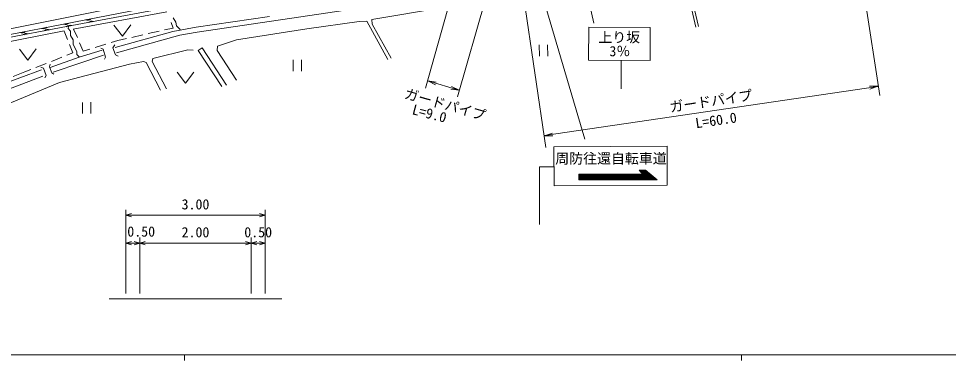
# Model space of a CAD drawing. Units: millimetres, scale not verified. Extents: x 40000 to 680000, y 20000 to 380000.
# Drawn here: x 138257 to 305110, y 204000 to 265238 of the extents above; entities that cross this region are included whole.
import ezdxf
from ezdxf.enums import TextEntityAlignment as Align

# ---------------------------------------------------------------- set-up
doc = ezdxf.new("R2010")
doc.units = ezdxf.units.MM
doc.header["$LTSCALE"] = 1000
for name, color, linetype, lineweight in [('M-BGD', 7, 'Continuous', 13), ('M-BMK-HTXT', 7, 'Continuous', 13), ('M-STR-HTXT', 7, 'Continuous', 13), ('M-STR-STRC', 7, 'Continuous', 13), ('M-TTL-BAND', 7, 'Continuous', 13)]:
    doc.layers.add(name, color=color, linetype=linetype, lineweight=lineweight)
doc.styles.add('ＭＳ ゴシック', font='')
doc.styles.get('ＭＳ ゴシック').set_extended_font_data('MS Gothic')

# ---------------------------------------------------------------- blocks, each defined once
blk = doc.blocks.new('田')
at = {"color": 7, "linetype": 'Continuous', "lineweight": 13}
for p, q in [((-0.75, 1), (-0.75, -1)), ((0.75, -1), (0.75, 1))]:
    blk.add_line(p, q, dxfattribs=at)
blk = doc.blocks.new('畑')
at = {"color": 7, "linetype": 'Continuous', "lineweight": 13}
for p, q in [((-1.5, 1), (0, -1)), ((0, -1), (1.5, 1))]:
    blk.add_line(p, q, dxfattribs=at)

msp = doc.modelspace()

# ---------------------------------------------------------------- linework, layer by layer
at = {"layer": 'M-BGD'}
for p, q in [((257157, 274970), (259782, 263714)), ((260258, 263824), (257664, 275128)), ((136468, 263348), (163660, 268872)), ((164839, 267190), (147150, 263857)), ((148150, 264607), (164484, 267757)), ((170310, 262795), (200186, 267239)), ((201621, 265097), (214135, 267148)), ((164839, 266474), (148057, 263368)), ((165977, 265354), (166481, 264622)), ((170139, 263715), (183307, 265640)), ((130119, 261104), (148150, 264607)), ((147150, 263857), (130255, 260672)), ((147198, 263852), (147165, 263494)), ((165612, 264525), (166003, 263556)), ((165940, 262934), (170139, 263715)), ((166481, 264622), (166612, 263954)), ((166612, 263954), (167279, 263271)), ((189973, 263392), (199348, 264748)), ((199348, 264748), (200764, 264796)), ((200764, 264796), (204500, 257911)), ((201708, 264272), (201621, 265097)), ((205104, 258149), (201708, 264272)), ((130960, 259994), (146423, 263033)), ((146448, 262994), (147039, 261514)), ((147165, 263494), (147556, 262990)), ((147556, 262990), (147572, 262192)), ((147572, 262192), (148028, 261411)), ((148803, 261840), (148139, 263336)), ((155572, 260053), (165940, 262934)), ((155831, 259135), (167169, 262291)), ((160551, 262323), (158600, 261881)), ((163477, 262985), (161526, 262543)), ((166003, 263556), (164452, 263205)), ((167169, 262291), (170310, 262795)), ((177350, 261427), (189973, 263392)), ((147410, 260585), (148001, 259105)), ((148028, 261411), (148028, 260597)), ((148028, 260597), (148711, 259376)), ((149873, 259430), (149209, 260926)), ((153931, 260660), (152017, 260080)), ((156074, 261310), (154888, 260950)), ((155501, 260526), (155176, 260016)), ((157625, 261661), (156074, 261310)), ((173932, 260280), (177350, 261427)), ((148001, 259105), (146939, 258686)), ((148711, 259376), (148695, 258823)), ((148695, 258823), (149118, 258416)), ((149144, 258336), (153262, 259557)), ((153490, 258662), (149421, 257343)), ((151060, 259790), (149873, 259430)), ((153027, 259961), (153450, 259744)), ((153450, 259744), (153874, 258323)), ((155176, 260016), (155621, 258779)), ((155621, 258779), (156152, 258529)), ((162363, 258084), (168646, 259663)), ((168646, 259663), (169590, 259565)), ((170502, 259517), (171185, 260005)), ((174701, 253095), (170502, 259517)), ((171185, 260005), (175580, 253315)), ((173883, 259523), (173932, 260280)), ((177350, 254225), (173883, 259523)), ((143219, 257217), (141359, 256482)), ((143910, 257095), (143795, 256611)), ((143952, 256486), (149144, 258336)), ((146009, 258319), (144149, 257584)), ((149421, 257343), (144441, 255634)), ((149246, 254727), (158160, 257079)), ((153874, 258323), (153657, 257954)), ((158160, 257079), (160667, 257574)), ((160667, 257574), (161162, 257358)), ((161162, 257358), (163700, 252436)), ((162233, 257580), (162363, 258084)), ((164774, 252636), (162233, 257580)), ((132725, 252514), (142390, 256055)), ((139366, 255696), (137270, 254897)), ((140428, 256115), (139366, 255696)), ((142264, 256534), (142708, 256349)), ((142708, 256349), (143186, 255069)), ((143795, 256611), (144229, 255533)), ((144229, 255533), (144576, 255301)), ((142601, 254915), (132873, 251267)), ((135566, 249589), (145625, 253767)), ((143186, 255069), (142947, 254602)), ((145625, 253767), (149246, 254727))]:
    msp.add_line(p, q, dxfattribs=at)
for centre, radius, start, end in [((142746, 264330), 908, 247.59778, 314.39476), ((142819, 263957), 454, 247.59778, 314.39476), ((146673, 265093), 908, 247.59778, 314.39476), ((146745, 264720), 454, 247.59778, 314.39476), ((147446, 263141), 908, 67.26848, 134.07479), ((147376, 263514), 454, 67.26799, 134.07357), ((150601, 265852), 908, 247.51562, 314.3126), ((150673, 265480), 454, 247.51562, 314.3126), ((151377, 263882), 908, 67.27129, 134.06827), ((151306, 264254), 454, 67.27129, 134.06827), ((138820, 263567), 908, 247.59778, 314.39476), ((138892, 263194), 454, 247.59778, 314.39476), ((139584, 261659), 908, 67.2767, 134.07368), ((139514, 262032), 454, 67.2767, 134.07368), ((143515, 262400), 908, 67.2767, 134.07368), ((143445, 262773), 454, 67.2767, 134.07368)]:
    msp.add_arc(centre, radius, start, end, dxfattribs=at)
at = {"layer": 'M-BMK-HTXT'}
msp.add_lwpolyline([(154500, 215000), (157500, 215000), (160000, 215000), (180000, 215000), (182500, 215000), (185500, 215000)], dxfattribs=at)
at = {"layer": 'M-STR-HTXT'}
for p, q in [((286489, 292413), (292798, 251460)), ((220852, 286793), (211293, 252789)), ((217006, 251195), (226235, 283222)), ((226797, 283246), (232853, 242170)), ((211714, 254070), (217281, 252410)), ((211720, 254083), (213219, 253827)), ((211720, 254083), (213055, 253355)), ((217302, 252393), (215793, 252585)), ((217302, 252393), (215937, 253064)), ((292444, 253096), (232636, 244276)), ((292474, 253108), (290954, 253121)), ((292474, 253108), (291032, 252627)), ((232627, 244249), (234075, 244715)), ((232627, 244249), (234148, 244220)), ((157500, 216000), (157500, 231000)), ((157500, 230000), (158500, 230300)), ((182500, 230000), (181500, 230300)), ((182500, 216000), (182500, 231000)), ((157500, 230000), (182500, 230000)), ((157500, 230000), (158500, 229700)), ((182500, 230000), (181500, 229700)), ((157500, 216000), (157500, 226000)), ((157500, 225000), (158500, 225300)), ((160000, 225000), (159000, 225300)), ((160000, 216000), (160000, 226000)), ((160000, 216000), (160000, 226000)), ((160000, 225000), (161000, 225300)), ((180000, 225000), (179000, 225300)), ((180000, 216000), (180000, 226000)), ((180000, 216000), (180000, 226000)), ((180000, 225000), (181000, 225300)), ((182500, 225000), (181500, 225300)), ((182500, 216000), (182500, 226000)), ((157500, 225000), (160000, 225000)), ((157500, 225000), (158500, 224700)), ((160000, 225000), (159000, 224700)), ((160000, 225000), (180000, 225000)), ((160000, 225000), (161000, 224700)), ((180000, 225000), (179000, 224700)), ((180000, 225000), (182500, 225000)), ((180000, 225000), (181000, 224700)), ((182500, 225000), (181500, 224700))]:
    msp.add_line(p, q, dxfattribs=at)
at = {"layer": 'M-STR-STRC'}
for p, q in [((236861, 285528), (241457, 264424)), ((227944, 284042), (239838, 243638)), ((240583, 263716), (240554, 257783)), ((251600, 263662), (240583, 263716)), ((251570, 257729), (251600, 263662)), ((240554, 257783), (251570, 257729)), ((246398, 257731), (246398, 252641)), ((254631, 242391), (234306, 242282)), ((234306, 242282), (234344, 235288)), ((254668, 235397), (254631, 242391)), ((231715, 228348), (231715, 238685)), ((231715, 238685), (234267, 238685)), ((238762, 237367), (238762, 236357)), ((250204, 237367), (238762, 237367)), ((238762, 237278), (238850, 237367)), ((238762, 237137), (238992, 237367)), ((238762, 236995), (239133, 237367)), ((238762, 236854), (239274, 237367)), ((238762, 236713), (239416, 237367)), ((238762, 236571), (239557, 237367)), ((238762, 236430), (239699, 237367)), ((239759, 236357), (238762, 237354)), ((239618, 236357), (238762, 237213)), ((239476, 236357), (238762, 237071)), ((238830, 236357), (239840, 237367)), ((239900, 236357), (238891, 237367)), ((238972, 236357), (239982, 237367)), ((240042, 236357), (239032, 237367)), ((239113, 236357), (240123, 237367)), ((240183, 236357), (239174, 237367)), ((239255, 236357), (240264, 237367)), ((240325, 236357), (239315, 237367)), ((239396, 236357), (240406, 237367)), ((240466, 236357), (239456, 237367)), ((239537, 236357), (240547, 237367)), ((240608, 236357), (239598, 237367)), ((239679, 236357), (240689, 237367)), ((240749, 236357), (239739, 237367)), ((239820, 236357), (240830, 237367)), ((240890, 236357), (239881, 237367)), ((239962, 236357), (240971, 237367)), ((241032, 236357), (240022, 237367)), ((240103, 236357), (241113, 237367)), ((241173, 236357), (240163, 237367)), ((240245, 236357), (241254, 237367)), ((241315, 236357), (240305, 237367)), ((240386, 236357), (241396, 237367)), ((241456, 236357), (240446, 237367)), ((240527, 236357), (241537, 237367)), ((241598, 236357), (240588, 237367)), ((240669, 236357), (241679, 237367)), ((241739, 236357), (240729, 237367)), ((240810, 236357), (241820, 237367)), ((241880, 236357), (240871, 237367)), ((240952, 236357), (241961, 237367)), ((242022, 236357), (241012, 237367)), ((241093, 236357), (242103, 237367)), ((242163, 236357), (241153, 237367)), ((241234, 236357), (242244, 237367)), ((242305, 236357), (241295, 237367)), ((241376, 236357), (242386, 237367)), ((242446, 236357), (241436, 237367)), ((241517, 236357), (242527, 237367)), ((242587, 236357), (241578, 237367)), ((241659, 236357), (242669, 237367)), ((242729, 236357), (241719, 237367)), ((241800, 236357), (242810, 237367)), ((242870, 236357), (241861, 237367)), ((241942, 236357), (242951, 237367)), ((243012, 236357), (242002, 237367)), ((242083, 236357), (243093, 237367)), ((243153, 236357), (242143, 237367)), ((242224, 236357), (243234, 237367)), ((243295, 236357), (242285, 237367)), ((242366, 236357), (243376, 237367)), ((243436, 236357), (242426, 237367)), ((242507, 236357), (243517, 237367)), ((243577, 236357), (242568, 237367)), ((242649, 236357), (243658, 237367)), ((243719, 236357), (242709, 237367)), ((242790, 236357), (243800, 237367)), ((243860, 236357), (242850, 237367)), ((242932, 236357), (243941, 237367)), ((244002, 236357), (242992, 237367)), ((243073, 236357), (244083, 237367)), ((244143, 236357), (243133, 237367)), ((243214, 236357), (244224, 237367)), ((244285, 236357), (243275, 237367)), ((243356, 236357), (244366, 237367)), ((244426, 236357), (243416, 237367)), ((243497, 236357), (244507, 237367)), ((244567, 236357), (243558, 237367)), ((243639, 236357), (244648, 237367)), ((244709, 236357), (243699, 237367)), ((243780, 236357), (244790, 237367)), ((244850, 236357), (243840, 237367)), ((243921, 236357), (244931, 237367)), ((244992, 236357), (243982, 237367)), ((244063, 236357), (245073, 237367)), ((245133, 236357), (244123, 237367)), ((244204, 236357), (245214, 237367)), ((245274, 236357), (244265, 237367)), ((244346, 236357), (245356, 237367)), ((245416, 236357), (244406, 237367)), ((244487, 236357), (245497, 237367)), ((245557, 236357), (244548, 237367)), ((244629, 236357), (245638, 237367)), ((245699, 236357), (244689, 237367)), ((244770, 236357), (245780, 237367)), ((245840, 236357), (244830, 237367)), ((244911, 236357), (245921, 237367)), ((245982, 236357), (244972, 237367)), ((245053, 236357), (246063, 237367)), ((246123, 236357), (245113, 237367)), ((245194, 236357), (246204, 237367)), ((246264, 236357), (245255, 237367)), ((245336, 236357), (246345, 237367)), ((246406, 236357), (245396, 237367)), ((245477, 236357), (246487, 237367)), ((246547, 236357), (245537, 237367)), ((245619, 236357), (246628, 237367)), ((246689, 236357), (245679, 237367)), ((245760, 236357), (246770, 237367)), ((246830, 236357), (245820, 237367)), ((245901, 236357), (246911, 237367)), ((246972, 236357), (245962, 237367)), ((246043, 236357), (247053, 237367)), ((247113, 236357), (246103, 237367)), ((246184, 236357), (247194, 237367)), ((247254, 236357), (246245, 237367)), ((246326, 236357), (247335, 237367)), ((247396, 236357), (246386, 237367)), ((246467, 236357), (247477, 237367)), ((247537, 236357), (246527, 237367)), ((246608, 236357), (247618, 237367)), ((247679, 236357), (246669, 237367)), ((246750, 236357), (247760, 237367)), ((247820, 236357), (246810, 237367)), ((246891, 236357), (247901, 237367)), ((247961, 236357), (246952, 237367)), ((247033, 236357), (248043, 237367)), ((248103, 236357), (247093, 237367)), ((247174, 236357), (248184, 237367)), ((248244, 236357), (247235, 237367)), ((247316, 236357), (248325, 237367)), ((248386, 236357), (247376, 237367)), ((247457, 236357), (248467, 237367)), ((248527, 236357), (247517, 237367)), ((247598, 236357), (248608, 237367)), ((248669, 236357), (247659, 237367)), ((247740, 236357), (248750, 237367)), ((248810, 236357), (247800, 237367)), ((247881, 236357), (248891, 237367)), ((248951, 236357), (247942, 237367)), ((248023, 236357), (249032, 237367)), ((249093, 236357), (248083, 237367)), ((248164, 236357), (249174, 237367)), ((249234, 236357), (248225, 237367)), ((248306, 236357), (249315, 237367)), ((249376, 236357), (248366, 237367)), ((248447, 236357), (249457, 237367)), ((249517, 236357), (248507, 237367)), ((248588, 236357), (249598, 237367)), ((249659, 236357), (248649, 237367)), ((248730, 236357), (249740, 237367)), ((249800, 236357), (248790, 237367)), ((248871, 236357), (249881, 237367)), ((249941, 236357), (248932, 237367)), ((249013, 236357), (250022, 237367)), ((250083, 236357), (249073, 237367)), ((249154, 236357), (250164, 237367)), ((250224, 236357), (249214, 237367)), ((249295, 236357), (250889, 237951)), ((250366, 236357), (249356, 237367)), ((249437, 236357), (250968, 237888)), ((250507, 236357), (249497, 237367)), ((249578, 236357), (251046, 237825)), ((250725, 238083), (249617, 238083)), ((249617, 238083), (250204, 237367)), ((251356, 236357), (249630, 238083)), ((250648, 236357), (249639, 237367)), ((249676, 238011), (249749, 238083)), ((249720, 236357), (251125, 237762)), ((249740, 237933), (249890, 238083)), ((251497, 236357), (249771, 238083)), ((250790, 236357), (249780, 237367)), ((249804, 237855), (250032, 238083)), ((249861, 236357), (251203, 237699)), ((249868, 237778), (250173, 238083)), ((251638, 236357), (249912, 238083)), ((250931, 236357), (249922, 237367)), ((249931, 237700), (250314, 238083)), ((249995, 237622), (250456, 238083)), ((250003, 236357), (251282, 237636)), ((251780, 236357), (250054, 238083)), ((250059, 237544), (250597, 238083)), ((251073, 236357), (250063, 237367)), ((250122, 237467), (250733, 238077)), ((250144, 236357), (251360, 237573)), ((250186, 237389), (250811, 238014)), ((251921, 236357), (250195, 238083)), ((251214, 236357), (250204, 237368)), ((250285, 236357), (251438, 237510)), ((252063, 236357), (250337, 238083)), ((250427, 236357), (251517, 237447)), ((252204, 236357), (250478, 238083)), ((250568, 236357), (251595, 237384)), ((252346, 236357), (250620, 238083)), ((250710, 236357), (251674, 237321)), ((252874, 236357), (250725, 238083)), ((250851, 236357), (251752, 237258)), ((252487, 236357), (250908, 237936)), ((250993, 236357), (251831, 237195)), ((251134, 236357), (251909, 237132)), ((251275, 236357), (251987, 237069)), ((251417, 236357), (252066, 237006)), ((251558, 236357), (252144, 236943)), ((252628, 236357), (251627, 237359)), ((234344, 235288), (254668, 235397)), ((239335, 236357), (238762, 236930)), ((239193, 236357), (238762, 236789)), ((239052, 236357), (238762, 236647)), ((238911, 236357), (238762, 236506)), ((238769, 236357), (238762, 236364)), ((238762, 236357), (252874, 236357)), ((251700, 236357), (252223, 236880)), ((251841, 236357), (252301, 236817)), ((251983, 236357), (252380, 236754)), ((252124, 236357), (252458, 236691)), ((252265, 236357), (252536, 236628)), ((252770, 236357), (252345, 236781)), ((252407, 236357), (252615, 236565)), ((252548, 236357), (252693, 236502)), ((252690, 236357), (252772, 236439)), ((252831, 236357), (252850, 236376))]:
    msp.add_line(p, q, dxfattribs=at)
at = {"layer": 'M-TTL-BAND'}
for p, q in [((40000, 205000), (579000, 205000)), ((168000, 205000), (168000, 204000)), ((268000, 205000), (268000, 204000))]:
    msp.add_line(p, q, dxfattribs=at)

# ---------------------------------------------------------------- block references
at = {"layer": 'M-BGD', "xscale": 1000, "yscale": 1000, "rotation": 0.65231}
for name, p in [('畑', (156881, 263079)), ('田', (232443, 259526)), ('畑', (139906, 258795)), ('田', (188286, 256838)), ('畑', (168204, 254647)), ('田', (150464, 249236))]:
    msp.add_blockref(name, p, dxfattribs=at)

# ---------------------------------------------------------------- texts
at = {"layer": 'M-STR-HTXT', "style": 'ＭＳ ゴシック'}
for s, rotation, p in [('ガードパイプ\u3000', 344.291, (207196, 250489)), ('ガードパイプ\u3000', 8.519, (255306, 247923)), ('L=9.0', 345.288, (208599, 247606)), ('L=60.0', 8.266, (259921, 245041))]:
    msp.add_text(s, height=1833, rotation=rotation, dxfattribs=at).set_placement(p, align=Align.BOTTOM_LEFT)
for s, p in [('3.00', (170000, 230500)), ('0.50', (160255, 225627)), ('2.00', (170000, 225500)), ('0.50', (181250, 225500))]:
    msp.add_text(s, height=1833, dxfattribs=at).set_placement(p, align=Align.BOTTOM_CENTER)
at = {"layer": 'M-STR-STRC', "style": 'ＭＳ ゴシック'}
for s, p in [('上り坂', (242285, 260429)), ('3％', (244280, 257941)), ('周防往還自転車道', (234562, 238712))]:
    msp.add_text(s, height=1833, dxfattribs=at).set_placement(p, align=Align.BOTTOM_LEFT)

doc.saveas('drawing.dxf')
